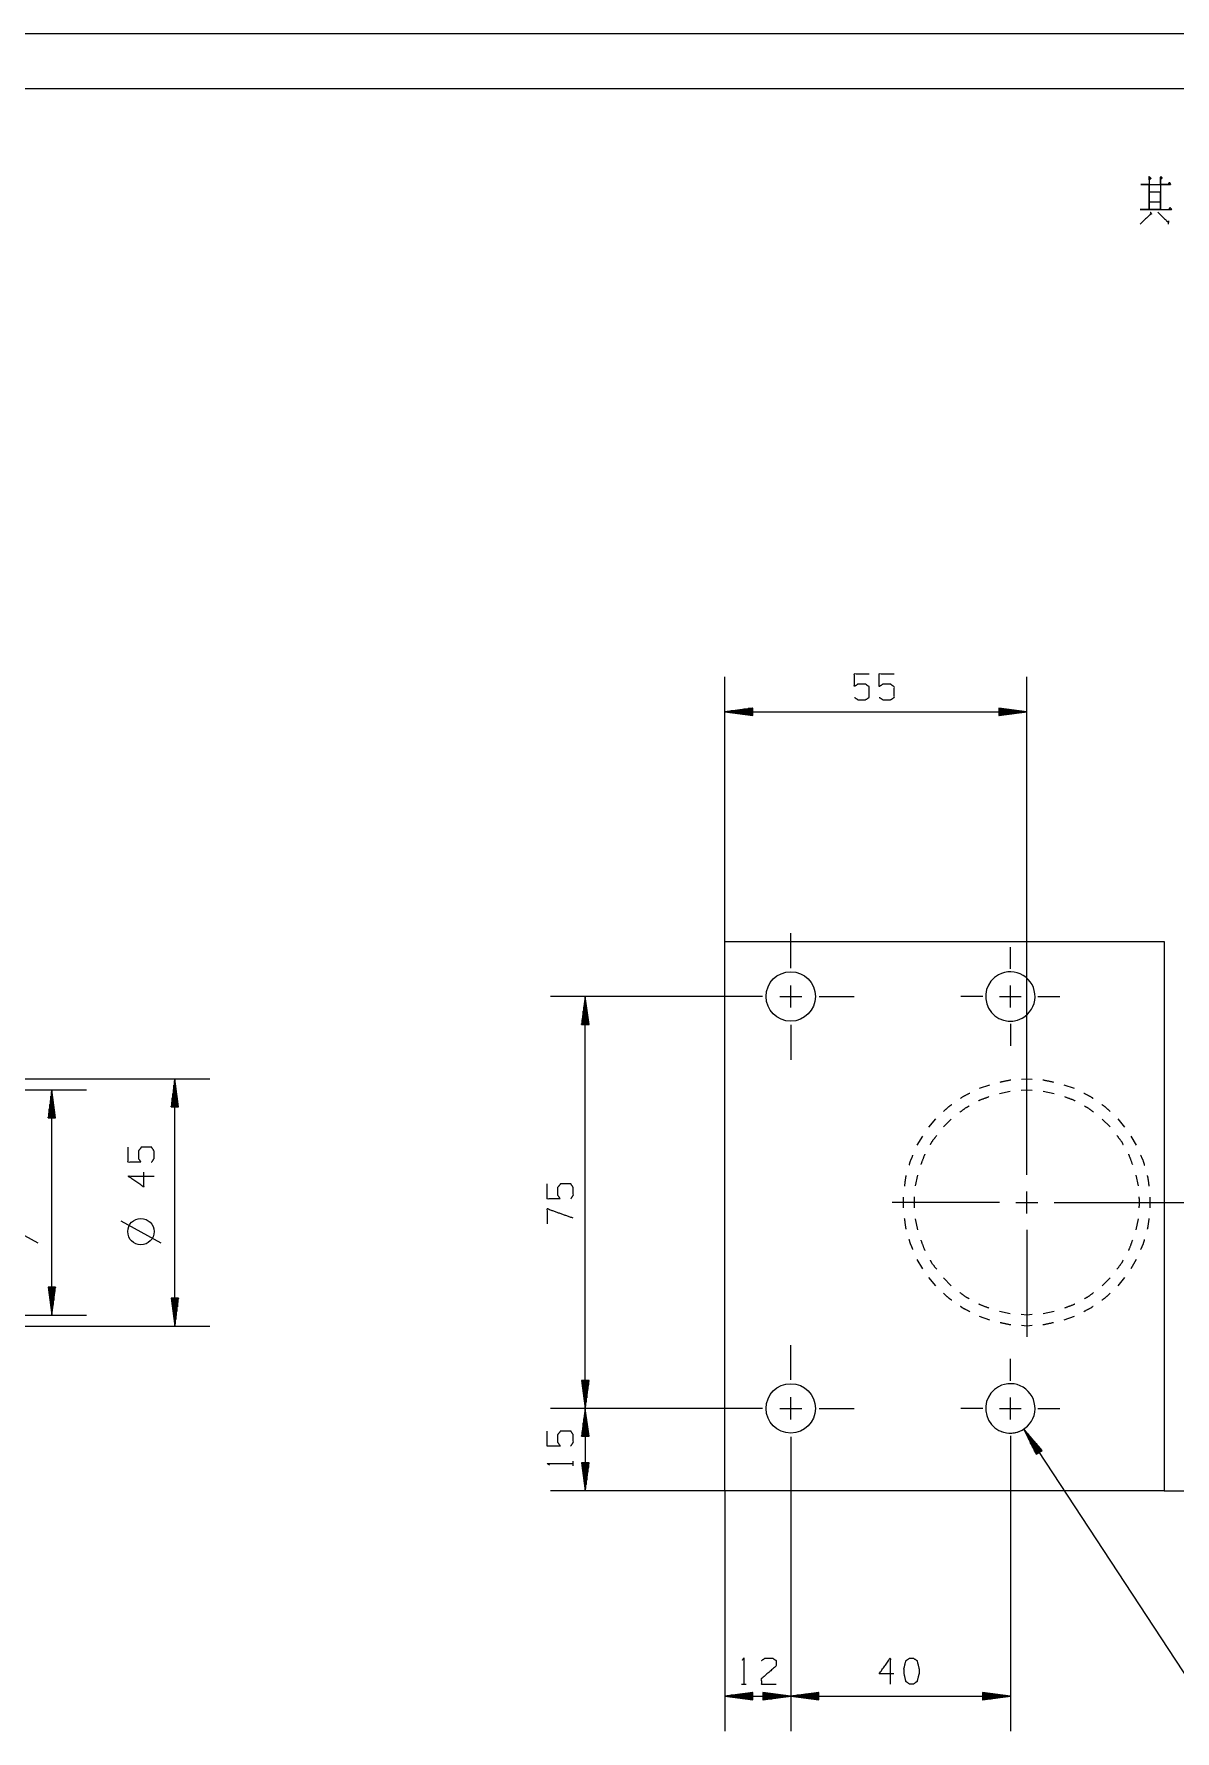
# Model space of a CAD drawing. Header units: millimetres. Extents: x 2210 to 79821, y -19430 to 2344.
# Drawn here: x 3007.9 to 3111.8, y 1635.3 to 1789.8 of the extents above; entities that cross this region are included whole.
import ezdxf

# ---------------------------------------------------------------- set-up
doc = ezdxf.new("R2010")
doc.units = ezdxf.units.MM
doc.layers.add('101', color=7, linetype='Continuous', true_color=0xffffff)

msp = doc.modelspace()

# ---------------------------------------------------------------- linework, layer by layer
at = {"layer": '101', "color": 133, "linetype": 'Continuous', "lineweight": 18}
for p, q in [((3193.14, 1789.82), (2773.14, 1789.82)), ((3188.14, 1784.82), (2798.14, 1784.82))]:
    msp.add_line(p, q, dxfattribs=at)
at = {"layer": '101', "color": 22, "linetype": 'Continuous', "lineweight": 18}
for p, q in [((3070.82, 1707.2), (3070.82, 1731.29)), ((3098.32, 1695.7), (3098.32, 1731.29)), ((3073.36, 1728.45), (3070.82, 1728.12)), ((3070.82, 1728.12), (3073.36, 1727.78)), ((3070.82, 1728.12), (3098.32, 1728.12)), ((3073.36, 1728.14), (3071.01, 1728.14)), ((3073.36, 1728.09), (3071.01, 1728.09)), ((3073.36, 1728.19), (3071.4, 1728.19)), ((3073.36, 1728.04), (3071.4, 1728.04)), ((3073.36, 1728.24), (3071.78, 1728.24)), ((3073.36, 1727.99), (3071.78, 1727.99)), ((3073.36, 1728.29), (3072.17, 1728.29)), ((3073.36, 1727.94), (3072.17, 1727.94)), ((3073.36, 1728.34), (3072.55, 1728.34)), ((3073.36, 1727.89), (3072.55, 1727.89)), ((3073.36, 1728.4), (3072.94, 1728.4)), ((3073.36, 1727.84), (3072.94, 1727.84)), ((3073.36, 1728.45), (3073.33, 1728.45)), ((3073.36, 1728.45), (3073.33, 1728.45)), ((3073.36, 1727.79), (3073.33, 1727.79)), ((3073.36, 1727.79), (3073.33, 1727.79)), ((3073.36, 1727.78), (3073.36, 1728.45)), ((3095.78, 1728.45), (3095.81, 1728.45)), ((3095.78, 1728.45), (3095.81, 1728.45)), ((3098.32, 1728.12), (3095.78, 1728.45)), ((3095.78, 1728.45), (3095.78, 1727.78)), ((3095.78, 1728.4), (3096.19, 1728.4)), ((3095.78, 1728.34), (3096.58, 1728.34)), ((3095.78, 1728.29), (3096.97, 1728.29)), ((3095.78, 1728.24), (3097.35, 1728.24)), ((3095.78, 1728.19), (3097.74, 1728.19)), ((3095.78, 1728.14), (3098.12, 1728.14)), ((3095.78, 1727.78), (3098.32, 1728.12)), ((3095.78, 1728.09), (3098.12, 1728.09)), ((3095.78, 1728.04), (3097.74, 1728.04)), ((3095.78, 1727.99), (3097.35, 1727.99)), ((3095.78, 1727.94), (3096.97, 1727.94)), ((3095.78, 1727.89), (3096.58, 1727.89)), ((3095.78, 1727.84), (3096.19, 1727.84)), ((3095.78, 1727.79), (3095.81, 1727.79)), ((3095.78, 1727.79), (3095.81, 1727.79)), ((3071.05, 1702.2), (3054.93, 1702.2)), ((3058.1, 1702.2), (3057.77, 1699.66)), ((3057.97, 1699.66), (3057.97, 1701.24)), ((3058.02, 1699.66), (3058.02, 1701.62)), ((3058.08, 1699.66), (3058.08, 1702.01)), ((3058.1, 1664.7), (3058.1, 1702.2)), ((3058.44, 1699.66), (3058.1, 1702.2)), ((3058.13, 1699.66), (3058.13, 1702.01)), ((3058.18, 1699.66), (3058.18, 1701.62)), ((3058.23, 1699.66), (3058.23, 1701.24)), ((3057.77, 1699.66), (3057.77, 1699.7)), ((3057.77, 1699.66), (3057.77, 1699.7)), ((3057.77, 1699.66), (3058.44, 1699.66)), ((3057.82, 1699.66), (3057.82, 1700.08)), ((3057.87, 1699.66), (3057.87, 1700.47)), ((3057.92, 1699.66), (3057.92, 1700.85)), ((3058.28, 1699.66), (3058.28, 1700.85)), ((3058.33, 1699.66), (3058.33, 1700.47)), ((3058.38, 1699.66), (3058.38, 1700.08)), ((3058.43, 1699.66), (3058.43, 1699.7)), ((3058.43, 1699.66), (3058.43, 1699.7)), ((2997.19, 1694.7), (3023.89, 1694.7)), ((2997.19, 1693.7), (3012.67, 1693.7)), ((3009.5, 1693.7), (3009.16, 1691.16)), ((3009.47, 1691.16), (3009.47, 1693.51)), ((3009.5, 1673.2), (3009.5, 1693.7)), ((3009.83, 1691.16), (3009.5, 1693.7)), ((3009.52, 1691.16), (3009.52, 1693.51)), ((3020.71, 1694.7), (3020.38, 1692.16)), ((3020.53, 1692.16), (3020.53, 1693.35)), ((3020.58, 1692.16), (3020.58, 1693.74)), ((3020.63, 1692.16), (3020.63, 1694.13)), ((3020.69, 1692.16), (3020.69, 1694.51)), ((3020.71, 1672.2), (3020.71, 1694.7)), ((3021.05, 1692.16), (3020.71, 1694.7)), ((3020.74, 1692.16), (3020.74, 1694.51)), ((3020.79, 1692.16), (3020.79, 1694.13)), ((3020.84, 1692.16), (3020.84, 1693.74)), ((3020.89, 1692.16), (3020.89, 1693.35)), ((3009.27, 1691.16), (3009.27, 1691.97)), ((3009.32, 1691.16), (3009.32, 1692.35)), ((3009.37, 1691.16), (3009.37, 1692.74)), ((3009.42, 1691.16), (3009.42, 1693.13)), ((3009.57, 1691.16), (3009.57, 1693.13)), ((3009.62, 1691.16), (3009.62, 1692.74)), ((3009.68, 1691.16), (3009.68, 1692.35)), ((3009.73, 1691.16), (3009.73, 1691.97)), ((3020.38, 1692.16), (3020.38, 1692.2)), ((3020.38, 1692.16), (3020.38, 1692.2)), ((3020.38, 1692.16), (3021.05, 1692.16)), ((3020.43, 1692.16), (3020.43, 1692.58)), ((3020.48, 1692.16), (3020.48, 1692.97)), ((3020.94, 1692.16), (3020.94, 1692.97)), ((3020.99, 1692.16), (3020.99, 1692.58)), ((3021.04, 1692.16), (3021.04, 1692.2)), ((3021.04, 1692.16), (3021.04, 1692.2)), ((3009.16, 1691.16), (3009.83, 1691.16)), ((3009.17, 1691.16), (3009.17, 1691.2)), ((3009.17, 1691.16), (3009.17, 1691.2)), ((3009.22, 1691.16), (3009.22, 1691.58)), ((3009.78, 1691.16), (3009.78, 1691.58)), ((3009.83, 1691.16), (3009.83, 1691.2)), ((3009.83, 1691.16), (3009.83, 1691.2)), ((3110.57, 1683.45), (3136.87, 1683.45)), ((3009.83, 1675.74), (3009.16, 1675.74)), ((3009.16, 1675.74), (3009.5, 1673.2)), ((3009.17, 1675.74), (3009.17, 1675.71)), ((3009.17, 1675.74), (3009.17, 1675.71)), ((3009.22, 1675.74), (3009.22, 1675.33)), ((3009.27, 1675.74), (3009.27, 1674.94)), ((3009.32, 1675.74), (3009.32, 1674.55)), ((3009.37, 1675.74), (3009.37, 1674.17)), ((3009.42, 1675.74), (3009.42, 1673.78)), ((3009.47, 1675.74), (3009.47, 1673.4)), ((3009.5, 1673.2), (3009.83, 1675.74)), ((3009.52, 1675.74), (3009.52, 1673.4)), ((3009.57, 1675.74), (3009.57, 1673.78)), ((3009.62, 1675.74), (3009.62, 1674.17)), ((3009.68, 1675.74), (3009.68, 1674.55)), ((3009.73, 1675.74), (3009.73, 1674.94)), ((3009.78, 1675.74), (3009.78, 1675.33)), ((3009.83, 1675.74), (3009.83, 1675.71)), ((3009.83, 1675.74), (3009.83, 1675.71)), ((3020.38, 1674.74), (3020.71, 1672.2)), ((3021.05, 1674.74), (3020.38, 1674.74)), ((3020.38, 1674.74), (3020.38, 1674.71)), ((3020.38, 1674.74), (3020.38, 1674.71)), ((3020.43, 1674.74), (3020.43, 1674.33)), ((3020.48, 1674.74), (3020.48, 1673.94)), ((3020.53, 1674.74), (3020.53, 1673.55)), ((3020.58, 1674.74), (3020.58, 1673.17)), ((3020.63, 1674.74), (3020.63, 1672.78)), ((3020.69, 1674.74), (3020.69, 1672.4)), ((3020.71, 1672.2), (3021.05, 1674.74)), ((3020.74, 1674.74), (3020.74, 1672.4)), ((3020.79, 1674.74), (3020.79, 1672.78)), ((3020.84, 1674.74), (3020.84, 1673.17)), ((3020.89, 1674.74), (3020.89, 1673.55)), ((3020.94, 1674.74), (3020.94, 1673.94)), ((3020.99, 1674.74), (3020.99, 1674.33)), ((3021.04, 1674.74), (3021.04, 1674.71)), ((3021.04, 1674.74), (3021.04, 1674.71)), ((2997.19, 1673.2), (3012.67, 1673.2)), ((2997.19, 1672.2), (3023.89, 1672.2)), ((3057.77, 1667.24), (3057.77, 1667.21)), ((3057.77, 1667.24), (3058.1, 1664.7)), ((3057.77, 1667.24), (3057.77, 1667.21)), ((3058.44, 1667.24), (3057.77, 1667.24)), ((3057.82, 1667.24), (3057.82, 1666.83)), ((3057.87, 1667.24), (3057.87, 1666.44)), ((3057.92, 1667.24), (3057.92, 1666.05)), ((3057.97, 1667.24), (3057.97, 1665.67)), ((3058.02, 1667.24), (3058.02, 1665.28)), ((3058.08, 1667.24), (3058.08, 1664.9)), ((3058.1, 1664.7), (3058.44, 1667.24)), ((3058.13, 1667.24), (3058.13, 1664.9)), ((3058.18, 1667.24), (3058.18, 1665.28)), ((3058.23, 1667.24), (3058.23, 1665.67)), ((3058.28, 1667.24), (3058.28, 1666.05)), ((3058.33, 1667.24), (3058.33, 1666.44)), ((3058.38, 1667.24), (3058.38, 1666.83)), ((3058.43, 1667.24), (3058.43, 1667.21)), ((3058.43, 1667.24), (3058.43, 1667.21)), ((3071.05, 1664.7), (3054.93, 1664.7)), ((3071.05, 1664.7), (3054.93, 1664.7)), ((3058.1, 1664.7), (3057.77, 1662.16)), ((3058.02, 1662.16), (3058.02, 1664.12)), ((3058.08, 1662.16), (3058.08, 1664.51)), ((3058.1, 1664.7), (3058.1, 1657.2)), ((3058.44, 1662.16), (3058.1, 1664.7)), ((3058.13, 1662.16), (3058.13, 1664.51)), ((3058.18, 1662.16), (3058.18, 1664.12)), ((3057.82, 1662.16), (3057.82, 1662.58)), ((3057.87, 1662.16), (3057.87, 1662.97)), ((3057.92, 1662.16), (3057.92, 1663.35)), ((3057.97, 1662.16), (3057.97, 1663.74)), ((3058.23, 1662.16), (3058.23, 1663.74)), ((3058.28, 1662.16), (3058.28, 1663.35)), ((3058.33, 1662.16), (3058.33, 1662.97)), ((3058.38, 1662.16), (3058.38, 1662.58)), ((3098.05, 1662.82), (3113.83, 1638.77)), ((3099.72, 1660.88), (3098.05, 1662.82)), ((3098.05, 1662.82), (3099.17, 1660.52)), ((3099.42, 1660.69), (3098.14, 1662.65)), ((3099.47, 1660.71), (3098.18, 1662.68)), ((3099.51, 1660.74), (3098.43, 1662.38)), ((3057.77, 1662.16), (3057.77, 1662.2)), ((3057.77, 1662.16), (3057.77, 1662.2)), ((3057.77, 1662.16), (3058.44, 1662.16)), ((3058.43, 1662.16), (3058.43, 1662.2)), ((3058.43, 1662.16), (3058.43, 1662.2)), ((3099.38, 1660.66), (3098.31, 1662.3)), ((3099.34, 1660.63), (3098.47, 1661.95)), ((3099.3, 1660.6), (3098.64, 1661.6)), ((3099.55, 1660.77), (3098.69, 1662.09)), ((3099.25, 1660.57), (3098.81, 1661.25)), ((3099.59, 1660.8), (3098.94, 1661.79)), ((3099.21, 1660.55), (3098.98, 1660.89)), ((3099.17, 1660.52), (3099.72, 1660.88)), ((3099.64, 1660.82), (3099.2, 1661.5)), ((3099.68, 1660.85), (3099.45, 1661.2)), ((3099.72, 1660.88), (3099.7, 1660.91)), ((3099.72, 1660.88), (3099.7, 1660.91)), ((3057.77, 1659.74), (3057.77, 1659.71)), ((3057.77, 1659.74), (3057.77, 1659.71)), ((3058.44, 1659.74), (3057.77, 1659.74)), ((3057.77, 1659.74), (3058.1, 1657.2)), ((3057.82, 1659.74), (3057.82, 1659.33)), ((3057.87, 1659.74), (3057.87, 1658.94)), ((3057.92, 1659.74), (3057.92, 1658.55)), ((3057.97, 1659.74), (3057.97, 1658.17)), ((3058.02, 1659.74), (3058.02, 1657.78)), ((3058.08, 1659.74), (3058.08, 1657.4)), ((3058.1, 1657.2), (3058.44, 1659.74)), ((3058.13, 1659.74), (3058.13, 1657.4)), ((3058.18, 1659.74), (3058.18, 1657.78)), ((3058.23, 1659.74), (3058.23, 1658.17)), ((3058.28, 1659.74), (3058.28, 1658.55)), ((3058.33, 1659.74), (3058.33, 1658.94)), ((3058.38, 1659.74), (3058.38, 1659.33)), ((3058.43, 1659.74), (3058.43, 1659.71)), ((3058.43, 1659.74), (3058.43, 1659.71)), ((3096.82, 1660.2), (3096.82, 1635.33)), ((3099.17, 1660.52), (3099.15, 1660.54)), ((3099.17, 1660.52), (3099.15, 1660.54)), ((3076.82, 1658.94), (3076.82, 1635.33)), ((3076.82, 1658.94), (3076.82, 1635.33)), ((3070.82, 1657.2), (3054.93, 1657.2)), ((3070.82, 1657.2), (3070.82, 1635.33)), ((3110.82, 1657.2), (3136.87, 1657.2)), ((3073.36, 1638.84), (3070.82, 1638.5)), ((3070.82, 1638.5), (3073.36, 1638.17)), ((3070.82, 1638.5), (3076.82, 1638.5)), ((3073.36, 1638.53), (3071.01, 1638.53)), ((3073.36, 1638.48), (3071.01, 1638.48)), ((3073.36, 1638.58), (3071.4, 1638.58)), ((3073.36, 1638.43), (3071.4, 1638.43)), ((3073.36, 1638.63), (3071.78, 1638.63)), ((3073.36, 1638.38), (3071.78, 1638.38)), ((3073.36, 1638.68), (3072.17, 1638.68)), ((3073.36, 1638.32), (3072.17, 1638.32)), ((3073.36, 1638.73), (3072.55, 1638.73)), ((3073.36, 1638.27), (3072.55, 1638.27)), ((3073.36, 1638.78), (3072.94, 1638.78)), ((3073.36, 1638.22), (3072.94, 1638.22)), ((3073.36, 1638.83), (3073.33, 1638.83)), ((3073.36, 1638.83), (3073.33, 1638.83)), ((3073.36, 1638.17), (3073.33, 1638.17)), ((3073.36, 1638.17), (3073.33, 1638.17)), ((3073.36, 1638.17), (3073.36, 1638.84)), ((3074.28, 1638.84), (3074.28, 1638.17)), ((3076.82, 1638.5), (3074.28, 1638.84)), ((3074.28, 1638.83), (3074.31, 1638.83)), ((3074.28, 1638.83), (3074.31, 1638.83)), ((3074.28, 1638.78), (3074.69, 1638.78)), ((3074.28, 1638.73), (3075.08, 1638.73)), ((3074.28, 1638.68), (3075.47, 1638.68)), ((3074.28, 1638.63), (3075.85, 1638.63)), ((3074.28, 1638.58), (3076.24, 1638.58)), ((3074.28, 1638.53), (3076.62, 1638.53)), ((3074.28, 1638.17), (3076.82, 1638.5)), ((3074.28, 1638.48), (3076.62, 1638.48)), ((3074.28, 1638.43), (3076.24, 1638.43)), ((3074.28, 1638.38), (3075.85, 1638.38)), ((3074.28, 1638.32), (3075.47, 1638.32)), ((3074.28, 1638.27), (3075.08, 1638.27)), ((3074.28, 1638.22), (3074.69, 1638.22)), ((3074.28, 1638.17), (3074.31, 1638.17)), ((3074.28, 1638.17), (3074.31, 1638.17)), ((3079.36, 1638.84), (3076.82, 1638.5)), ((3076.82, 1638.5), (3096.82, 1638.5)), ((3076.82, 1638.5), (3079.36, 1638.17)), ((3079.36, 1638.53), (3077.01, 1638.53)), ((3079.36, 1638.48), (3077.01, 1638.48)), ((3079.36, 1638.58), (3077.4, 1638.58)), ((3079.36, 1638.43), (3077.4, 1638.43)), ((3079.36, 1638.63), (3077.78, 1638.63)), ((3079.36, 1638.38), (3077.78, 1638.38)), ((3079.36, 1638.68), (3078.17, 1638.68)), ((3079.36, 1638.32), (3078.17, 1638.32)), ((3079.36, 1638.73), (3078.55, 1638.73)), ((3079.36, 1638.27), (3078.55, 1638.27)), ((3079.36, 1638.78), (3078.94, 1638.78)), ((3079.36, 1638.22), (3078.94, 1638.22)), ((3079.36, 1638.83), (3079.33, 1638.83)), ((3079.36, 1638.83), (3079.33, 1638.83)), ((3079.36, 1638.17), (3079.33, 1638.17)), ((3079.36, 1638.17), (3079.33, 1638.17)), ((3079.36, 1638.17), (3079.36, 1638.84)), ((3094.28, 1638.84), (3094.28, 1638.17)), ((3096.82, 1638.5), (3094.28, 1638.84)), ((3094.28, 1638.83), (3094.31, 1638.83)), ((3094.28, 1638.83), (3094.31, 1638.83)), ((3094.28, 1638.78), (3094.69, 1638.78)), ((3094.28, 1638.73), (3095.08, 1638.73)), ((3094.28, 1638.68), (3095.47, 1638.68)), ((3094.28, 1638.63), (3095.85, 1638.63)), ((3094.28, 1638.58), (3096.24, 1638.58)), ((3094.28, 1638.53), (3096.62, 1638.53)), ((3094.28, 1638.17), (3096.82, 1638.5)), ((3094.28, 1638.48), (3096.62, 1638.48)), ((3094.28, 1638.43), (3096.24, 1638.43)), ((3094.28, 1638.38), (3095.85, 1638.38)), ((3094.28, 1638.32), (3095.47, 1638.32)), ((3094.28, 1638.27), (3095.08, 1638.27)), ((3094.28, 1638.22), (3094.69, 1638.22)), ((3094.28, 1638.17), (3094.31, 1638.17)), ((3094.28, 1638.17), (3094.31, 1638.17))]:
    msp.add_line(p, q, dxfattribs=at)
at = {"layer": '101', "color": 92, "linetype": 'Continuous', "lineweight": 25}
for p, q in [((3070.82, 1707.2), (3110.82, 1707.2)), ((3070.82, 1657.2), (3070.82, 1707.2)), ((3110.82, 1707.2), (3110.82, 1657.2)), ((3110.82, 1657.2), (3070.82, 1657.2))]:
    msp.add_line(p, q, dxfattribs=at)
at = {"layer": '101', "color": 151, "linetype": 'Continuous', "lineweight": 18}
for p, q in [((3076.82, 1704.79), (3076.82, 1707.97)), ((3096.82, 1704.7), (3096.82, 1706.7)), ((3076.82, 1701.2), (3076.82, 1703.21)), ((3096.82, 1701.2), (3096.82, 1703.2)), ((3074.23, 1702.2), (3071.05, 1702.2)), ((3075.81, 1702.2), (3077.82, 1702.2)), ((3079.41, 1702.2), (3082.58, 1702.2)), ((3094.32, 1702.2), (3092.32, 1702.2)), ((3095.82, 1702.2), (3097.82, 1702.2)), ((3099.32, 1702.2), (3101.32, 1702.2)), ((3076.82, 1699.61), (3076.82, 1696.44)), ((3096.82, 1699.7), (3096.82, 1697.7)), ((3098.32, 1685.95), (3098.32, 1695.7)), ((3098.32, 1682.45), (3098.32, 1684.45)), ((3095.82, 1683.45), (3086.07, 1683.45)), ((3097.32, 1683.45), (3099.32, 1683.45)), ((3100.82, 1683.45), (3110.57, 1683.45)), ((3098.32, 1680.95), (3098.32, 1671.2)), ((3076.82, 1667.29), (3076.82, 1670.47)), ((3096.82, 1667.2), (3096.82, 1669.2)), ((3076.82, 1663.7), (3076.82, 1665.71)), ((3096.82, 1663.7), (3096.82, 1665.7)), ((3074.23, 1664.7), (3071.05, 1664.7)), ((3075.81, 1664.7), (3077.82, 1664.7)), ((3079.41, 1664.7), (3082.58, 1664.7)), ((3094.32, 1664.7), (3092.32, 1664.7)), ((3095.82, 1664.7), (3097.82, 1664.7)), ((3099.32, 1664.7), (3101.32, 1664.7)), ((3076.82, 1662.11), (3076.82, 1658.94)), ((3096.82, 1662.2), (3096.82, 1660.2))]:
    msp.add_line(p, q, dxfattribs=at)
at = {"layer": '101', "color": 53, "linetype": 'Continuous', "lineweight": 18}
for p, q in [((3094.02, 1693.84), (3094.94, 1694.17)), ((3095.83, 1693.38), (3096.81, 1693.59)), ((3097.82, 1693.67), (3098.32, 1693.7)), ((3097.83, 1694.67), (3098.32, 1694.7)), ((3098.32, 1694.7), (3098.81, 1694.67)), ((3098.32, 1693.7), (3098.82, 1693.67)), ((3099.82, 1693.59), (3100.8, 1693.38)), ((3101.69, 1694.17), (3102.62, 1693.84)), ((3089.41, 1690.29), (3090.03, 1691.05)), ((3090.73, 1690.33), (3091.44, 1691.04)), ((3105.19, 1691.04), (3105.9, 1690.33)), ((3106.61, 1691.05), (3107.23, 1690.29)), ((3088.34, 1688.65), (3088.85, 1689.49)), ((3107.79, 1689.49), (3108.29, 1688.65)), ((3088.18, 1684.96), (3088.39, 1685.94)), ((3108.24, 1685.94), (3108.45, 1684.96)), ((3087.09, 1682.96), (3087.09, 1683.94)), ((3109.54, 1683.94), (3109.54, 1682.96)), ((3088.39, 1680.97), (3088.18, 1681.95)), ((3108.45, 1681.95), (3108.24, 1680.97)), ((3088.85, 1677.42), (3088.34, 1678.26)), ((3108.29, 1678.26), (3107.79, 1677.42)), ((3090.03, 1675.86), (3089.41, 1676.62)), ((3091.44, 1675.87), (3090.73, 1676.58)), ((3105.9, 1676.58), (3105.19, 1675.87)), ((3107.23, 1676.62), (3106.61, 1675.86)), ((3096.81, 1673.32), (3095.83, 1673.53)), ((3098.32, 1673.2), (3097.82, 1673.24)), ((3098.82, 1673.24), (3098.32, 1673.2)), ((3100.8, 1673.53), (3099.82, 1673.32)), ((3094.94, 1672.74), (3094.02, 1673.07)), ((3098.32, 1672.2), (3097.83, 1672.24)), ((3098.81, 1672.24), (3098.32, 1672.2)), ((3102.62, 1673.07), (3101.69, 1672.74))]:
    msp.add_line(p, q, dxfattribs=at)
at = {"layer": '101', "color": 72, "linetype": 'Continuous', "lineweight": 18}
for p, q in [((3008.25, 1679.75), (3004.6, 1681.75)), ((3019.46, 1679.75), (3015.81, 1681.75)), ((3057.01, 1659.47), (3057.01, 1659.9)), ((3072.34, 1639.59), (3072.76, 1639.59))]:
    msp.add_line(p, q, dxfattribs=at)
at = {"layer": '101', "color": 92, "linetype": 'Continuous', "lineweight": 25}
for centre in [(3076.82, 1702.2), (3076.82, 1664.7)]:
    msp.add_circle(centre, 2.25, dxfattribs=at)
at = {"layer": '101', "color": 72, "linetype": 'Continuous', "lineweight": 18}
msp.add_circle((3017.62, 1680.79), 1.2, dxfattribs=at)
at = {"layer": '101', "color": 92, "linetype": 'Continuous', "lineweight": 25}
for centre, start, end in [((3096.82, 1702.2), 118.6479, 298.6479), ((3096.82, 1702.2), 298.6479, 118.6479), ((3096.82, 1664.7), 118.6479, 298.6479), ((3096.82, 1664.7), 298.6479, 118.6479)]:
    msp.add_arc(centre, 2.25, start, end, dxfattribs=at)
at = {"layer": '101', "color": 22, "linetype": 'Continuous', "lineweight": 18}
msp.add_arc((3096.82, 1664.7), 2.25, 248.5959, 298.6479, dxfattribs=at)
at = {"layer": '101', "color": 72, "linetype": 'Continuous', "lineweight": 18}
for points, knots in [([(3109.44, 1776.84), (3109.63, 1776.69), (3109.47, 1776.54), (3109.47, 1776.84), (3109.47, 1773.84), (3109.47, 1776.12), (3108.7, 1776.12), (3111.43, 1776.12), (3110.5, 1776.12), (3110.5, 1776.8), (3110.5, 1773.84), (3110.5, 1775.41), (3109.44, 1775.41), (3109.44, 1774.55), (3110.5, 1774.55), (3110.5, 1773.84), (3108.65, 1773.84), (3111.51, 1773.84), (3111.38, 1774.02), (3111.24, 1773.84)], [0, 0, 0.009717, 0.01862, 0.030836, 0.152989, 0.24613, 0.277436, 0.388627, 0.426411, 0.453896, 0.574522, 0.638652, 0.681834, 0.716953, 0.760134, 0.789145, 0.864711, 0.9813, 0.99065, 1, 1]), ([(3110.53, 1776.61), (3110.66, 1776.72), (3110.5, 1776.84)], [0, 0, 0.471535, 1, 1]), ([(3111.19, 1776.12), (3111.32, 1776.31), (3111.4, 1776.12)], [0, 0, 0.529971, 1, 1]), ([(3109.57, 1773.61), (3109.68, 1773.42), (3109.65, 1773.5), (3108.65, 1772.49)], [0, 0, 0.125001, 0.171159, 1, 1]), ([(3110.26, 1773.61), (3111.24, 1772.64), (3111.24, 1772.82), (3111.19, 1772.49)], [0, 0, 0.723289, 0.821343, 1, 1]), ([(3082.61, 1729.43), (3082.94, 1729.21), (3083.63, 1729.21), (3083.97, 1729.43), (3083.97, 1730.38), (3083.63, 1730.63), (3082.94, 1730.63), (3082.61, 1730.41), (3082.61, 1731.58), (3083.97, 1731.58)], [0, 0, 0.062229, 0.168345, 0.230572, 0.376816, 0.441264, 0.547379, 0.609608, 0.79049, 1, 1]), ([(3084.88, 1729.43), (3085.22, 1729.21), (3085.91, 1729.21), (3086.25, 1729.43), (3086.25, 1730.38), (3085.91, 1730.63), (3085.22, 1730.63), (3084.88, 1730.41), (3084.88, 1731.58), (3086.25, 1731.58)], [0, 0, 0.062229, 0.168343, 0.230572, 0.376816, 0.441265, 0.54738, 0.609608, 0.790488, 1, 1]), ([(3018.6, 1687.11), (3018.82, 1687.44), (3018.82, 1688.13), (3018.6, 1688.47), (3017.65, 1688.47), (3017.4, 1688.13), (3017.4, 1687.44), (3017.62, 1687.11), (3016.45, 1687.11), (3016.45, 1688.47)], [0, 0, 0.062229, 0.168345, 0.230571, 0.376815, 0.441265, 0.54738, 0.609609, 0.79049, 1, 1]), ([(3017.87, 1686.19), (3017.87, 1684.85), (3016.45, 1685.85), (3018.82, 1685.85)], [0, 0, 0.245868, 0.565295, 1, 1]), ([(3056.78, 1683.77), (3057.01, 1684.11), (3057.01, 1684.8), (3056.78, 1685.13), (3055.83, 1685.13), (3055.58, 1684.8), (3055.58, 1684.11), (3055.81, 1683.77), (3054.63, 1683.77), (3054.63, 1685.13)], [0, 0, 0.062229, 0.168345, 0.230571, 0.376815, 0.441265, 0.54738, 0.609609, 0.79049, 1, 1]), ([(3057.01, 1682.01), (3054.63, 1682.86), (3054.63, 1681.51)], [0, 0, 0.652472, 1, 1]), ([(3056.78, 1661.27), (3057.01, 1661.61), (3057.01, 1662.3), (3056.78, 1662.63), (3055.83, 1662.63), (3055.58, 1662.3), (3055.58, 1661.61), (3055.81, 1661.27), (3054.63, 1661.27), (3054.63, 1662.63)], [0, 0, 0.062228, 0.168343, 0.230571, 0.376815, 0.441266, 0.547381, 0.609609, 0.79049, 1, 1]), ([(3054.83, 1659.54), (3054.63, 1659.68), (3057.01, 1659.68)], [0, 0, 0.093493, 1, 1]), ([(3072.41, 1641.77), (3072.55, 1641.97), (3072.55, 1639.59)], [0, 0, 0.093486, 1, 1]), ([(3074.15, 1641.74), (3074.47, 1641.97), (3075.16, 1641.97), (3075.5, 1641.74), (3075.5, 1641.27), (3074.13, 1640.07), (3074.15, 1639.59), (3075.5, 1639.59)], [0, 0, 0.069693, 0.192977, 0.265274, 0.350227, 0.67474, 0.759751, 1, 1]), ([(3086.22, 1640.54), (3084.88, 1640.54), (3085.88, 1641.97), (3085.88, 1639.59)], [0, 0, 0.245869, 0.565294, 1, 1]), ([(3087.98, 1639.59), (3088.32, 1639.84), (3088.5, 1640.54), (3088.5, 1641.02), (3088.32, 1641.74), (3087.98, 1641.97), (3087.65, 1641.97), (3087.31, 1641.74), (3087.13, 1641.02), (3087.15, 1640.54), (3087.31, 1639.84), (3087.65, 1639.59), (3087.98, 1639.59)], [0, 0, 0.067524, 0.18397, 0.260583, 0.380943, 0.446139, 0.500306, 0.565503, 0.685862, 0.762528, 0.878309, 0.945833, 1, 1])]:
    msp.add_open_spline(points, degree=1, knots=knots, dxfattribs=at)
at = {"layer": '101', "color": 53, "linetype": 'Continuous', "lineweight": 18}
for points, knots in [([(3092.28, 1692.93), (3092.47, 1693.07), (3093.13, 1693.41)], [0, 0, 0.23914, 1, 1]), ([(3095.89, 1694.41), (3096.79, 1694.6), (3096.85, 1694.6)], [0, 0, 0.9348, 1, 1]), ([(3099.79, 1694.6), (3099.85, 1694.6), (3100.75, 1694.41)], [0, 0, 0.065201, 1, 1]), ([(3103.5, 1693.41), (3104.16, 1693.07), (3104.35, 1692.93)], [0, 0, 0.76086, 1, 1]), ([(3090.73, 1691.73), (3091.22, 1692.18), (3091.48, 1692.37)], [0, 0, 0.673917, 1, 1]), ([(3092.23, 1691.67), (3092.78, 1692.08), (3093.06, 1692.23)], [0, 0, 0.68182, 1, 1]), ([(3093.94, 1692.71), (3094.06, 1692.78), (3094.87, 1693.08)], [0, 0, 0.136365, 1, 1]), ([(3101.76, 1693.08), (3102.58, 1692.78), (3102.7, 1692.71)], [0, 0, 0.863638, 1, 1]), ([(3103.58, 1692.23), (3103.86, 1692.08), (3104.41, 1691.67)], [0, 0, 0.31818, 1, 1]), ([(3105.16, 1692.37), (3105.42, 1692.18), (3105.9, 1691.73)], [0, 0, 0.326083, 1, 1]), ([(3089.54, 1688.71), (3089.69, 1689), (3090.11, 1689.54)], [0, 0, 0.318173, 1, 1]), ([(3106.53, 1689.54), (3106.94, 1689), (3107.09, 1688.71)], [0, 0, 0.681827, 1, 1]), ([(3087.61, 1686.83), (3087.72, 1687.22), (3087.95, 1687.75)], [0, 0, 0.413037, 1, 1]), ([(3088.69, 1686.9), (3088.99, 1687.71), (3089.06, 1687.83)], [0, 0, 0.863635, 1, 1]), ([(3107.58, 1687.83), (3107.64, 1687.71), (3107.94, 1686.9)], [0, 0, 0.136365, 1, 1]), ([(3108.69, 1687.75), (3108.92, 1687.22), (3109.03, 1686.83)], [0, 0, 0.586966, 1, 1]), ([(3087.19, 1684.92), (3087.3, 1685.74), (3087.34, 1685.89)], [0, 0, 0.847828, 1, 1]), ([(3109.29, 1685.89), (3109.33, 1685.74), (3109.45, 1684.92)], [0, 0, 0.152177, 1, 1]), ([(3088.1, 1682.95), (3088.07, 1683.45), (3088.1, 1683.96)], [0, 0, 0.50001, 1, 1]), ([(3108.53, 1683.96), (3108.57, 1683.45), (3108.53, 1682.95)], [0, 0, 0.49999, 1, 1]), ([(3087.34, 1681.02), (3087.3, 1681.16), (3087.19, 1681.99)], [0, 0, 0.152169, 1, 1]), ([(3109.45, 1681.99), (3109.33, 1681.16), (3109.29, 1681.02)], [0, 0, 0.847827, 1, 1]), ([(3087.95, 1679.16), (3087.72, 1679.69), (3087.61, 1680.08)], [0, 0, 0.586963, 1, 1]), ([(3089.06, 1679.08), (3088.99, 1679.2), (3088.69, 1680.01)], [0, 0, 0.136347, 1, 1]), ([(3107.94, 1680.01), (3107.64, 1679.2), (3107.58, 1679.08)], [0, 0, 0.863653, 1, 1]), ([(3109.03, 1680.08), (3108.92, 1679.69), (3108.69, 1679.16)], [0, 0, 0.413034, 1, 1]), ([(3090.11, 1677.36), (3089.69, 1677.91), (3089.54, 1678.19)], [0, 0, 0.681827, 1, 1]), ([(3107.09, 1678.19), (3106.94, 1677.91), (3106.53, 1677.36)], [0, 0, 0.318173, 1, 1]), ([(3091.48, 1674.54), (3091.22, 1674.73), (3090.73, 1675.18)], [0, 0, 0.326083, 1, 1]), ([(3093.06, 1674.68), (3092.78, 1674.83), (3092.23, 1675.24)], [0, 0, 0.318173, 1, 1]), ([(3104.41, 1675.24), (3103.86, 1674.83), (3103.58, 1674.68)], [0, 0, 0.681827, 1, 1]), ([(3105.9, 1675.18), (3105.42, 1674.73), (3105.16, 1674.54)], [0, 0, 0.673917, 1, 1]), ([(3093.13, 1673.5), (3092.47, 1673.84), (3092.28, 1673.98)], [0, 0, 0.76086, 1, 1]), ([(3094.87, 1673.83), (3094.06, 1674.13), (3093.94, 1674.2)], [0, 0, 0.863627, 1, 1]), ([(3102.7, 1674.2), (3102.58, 1674.13), (3101.76, 1673.83)], [0, 0, 0.136371, 1, 1]), ([(3104.35, 1673.98), (3104.16, 1673.84), (3103.5, 1673.5)], [0, 0, 0.23914, 1, 1]), ([(3096.85, 1672.3), (3096.79, 1672.31), (3095.89, 1672.5)], [0, 0, 0.065199, 1, 1]), ([(3100.75, 1672.5), (3099.85, 1672.31), (3099.79, 1672.3)], [0, 0, 0.9348, 1, 1])]:
    msp.add_open_spline(points, degree=1, knots=knots, dxfattribs=at)

doc.saveas('drawing.dxf')
